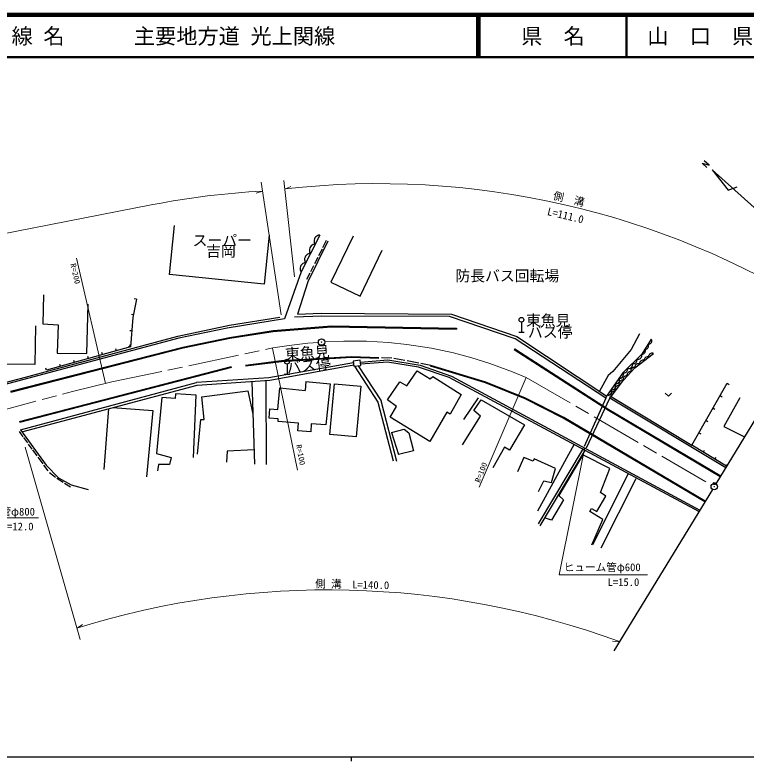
# Model space of a CAD drawing. Units: millimetres, scale not verified. Extents: x 40000 to 680000, y 20000 to 380000.
# Drawn here: x 188660 to 361182, y 204000 to 380000 of the extents above; entities that cross this region are included whole.
import ezdxf
from ezdxf.enums import TextEntityAlignment as Align

# ---------------------------------------------------------------- set-up
doc = ezdxf.new("R2010")
doc.units = ezdxf.units.MM
doc.header["$LTSCALE"] = 1000
doc.header["$PDMODE"] = 32
doc.header["$PDSIZE"] = 500
doc.linetypes.add('CHAIN', pattern=[18.5, 12, -1.5, 3.5, -1.5])
for name, color, linetype, lineweight in [('M-BGD', 7, 'Continuous', 25), ('M-BMK', 2, 'CHAIN', 13), ('M-BMK-OTRS', 5, 'Continuous', 25), ('M-BMK-SRVR', 3, 'Continuous', 25), ('M-STR-HTXT', 7, 'Continuous', 13), ('M-STR-STRC', 7, 'Continuous', 25), ('M-TTL', 2, 'Continuous', 140), ('M-TTL-BAND', 7, 'Continuous', 25), ('M-TTL-LINE', 7, 'Continuous', 50)]:
    doc.layers.add(name, color=color, linetype=linetype, lineweight=lineweight)
doc.layers.add('M-OTRS', color=6, linetype='Continuous')
doc.layers.add('M-TTL-TXT', color=7, linetype='Continuous')
doc.styles.add('ＭＳ ゴシック', font='')
doc.styles.get('ＭＳ ゴシック').set_extended_font_data('MS Gothic')

msp = doc.modelspace()

# ---------------------------------------------------------------- linework, layer by layer
at = {"layer": 'M-BGD'}
for p, q in [((225174, 318751), (226344, 330323)), ((248668, 328066), (247498, 316494)), ((260593, 328051), (256195, 319389)), ((259466, 327422), (259335, 327165)), ((259639, 327657), (259466, 327422)), ((259898, 327849), (259639, 327657)), ((260113, 327955), (259898, 327849)), ((260307, 328018), (260113, 327955)), ((260586, 328038), (260307, 328018)), ((268456, 327846), (263216, 316931)), ((262525, 326652), (257794, 317057)), ((258811, 325709), (258553, 325517)), ((259027, 325815), (258811, 325709)), ((259220, 325878), (259027, 325815)), ((259499, 325898), (259220, 325878)), ((259248, 326887), (259246, 326565)), ((259246, 326565), (259287, 326329)), ((259335, 327165), (259248, 326887)), ((259287, 326329), (259351, 326135)), ((259351, 326135), (259499, 325898)), ((262140, 326763), (261265, 325043)), ((258161, 324747), (258159, 324425)), ((258159, 324425), (258201, 324189)), ((258249, 325025), (258161, 324747)), ((258201, 324189), (258264, 323995)), ((258379, 325282), (258249, 325025)), ((258264, 323995), (258413, 323758)), ((258553, 325517), (258379, 325282)), ((261123, 324763), (260296, 323139)), ((270094, 313630), (275333, 324545)), ((257019, 322559), (257017, 322224)), ((257017, 322224), (257060, 321977)), ((257110, 322849), (257019, 322559)), ((257246, 323117), (257110, 322849)), ((257427, 323361), (257246, 323117)), ((257696, 323561), (257427, 323361)), ((257920, 323671), (257696, 323561)), ((258122, 323737), (257920, 323671)), ((258413, 323758), (258122, 323737)), ((260100, 322755), (259355, 321290)), ((255943, 320378), (255941, 320056)), ((256031, 320656), (255943, 320378)), ((256161, 320913), (256031, 320656)), ((256334, 321148), (256161, 320913)), ((256593, 321340), (256334, 321148)), ((256808, 321446), (256593, 321340)), ((257002, 321509), (256808, 321446)), ((257281, 321529), (257002, 321509)), ((257060, 321977), (257126, 321776)), ((257126, 321776), (257281, 321529)), ((259097, 320783), (258386, 319386)), ((247498, 316494), (225174, 318751)), ((256195, 319389), (252237, 308336)), ((255941, 320056), (255983, 319819)), ((255983, 319819), (256046, 319626)), ((256046, 319626), (256195, 319389)), ((258235, 319089), (257462, 317569)), ((257794, 317057), (255329, 309394)), ((263216, 316931), (270094, 313630)), ((195384, 313937), (195245, 307111)), ((205646, 300146), (205925, 311801)), ((217327, 312955), (216514, 308602)), ((217327, 312955), (216835, 313047)), ((216514, 308602), (215934, 301695)), ((216632, 309233), (216140, 309324)), ((252237, 308336), (238730, 306140)), ((239279, 306798), (251194, 308720)), ((261061, 308943), (254664, 308743)), ((255329, 309394), (260926, 309660)), ((260926, 309660), (291659, 309422)), ((291207, 308876), (261061, 308943)), ((306666, 303612), (291207, 308876)), ((291659, 309422), (307118, 304158)), ((193481, 306647), (193341, 297546)), ((195245, 307111), (198867, 306879)), ((198867, 306879), (198635, 300239)), ((227137, 304218), (239279, 306798)), ((308185, 307530), (308185, 305150)), ((216251, 305468), (215753, 305510)), ((238730, 306140), (227364, 303724)), ((307555, 305150), (308815, 305150)), ((336016, 304813), (334070, 301077)), ((227364, 303724), (182640, 291838)), ((197565, 296254), (227137, 304218)), ((328101, 289589), (306666, 303612)), ((307118, 304158), (328317, 290067)), ((338822, 303509), (336550, 299944)), ((338754, 302622), (338845, 302763)), ((338894, 303363), (338822, 303509)), ((338845, 302763), (338911, 302920)), ((338920, 303247), (338894, 303363)), ((338911, 302920), (338931, 303107)), ((338931, 303107), (338920, 303247)), ((215934, 301695), (196083, 296181)), ((212625, 300776), (212492, 301257)), ((215934, 301695), (215436, 301737)), ((215934, 301695), (215800, 302176)), ((334070, 301077), (329712, 295862)), ((337317, 301147), (337480, 301143)), ((337390, 301001), (337317, 301147)), ((337416, 300885), (337390, 301001)), ((337480, 301143), (337596, 301168)), ((337596, 301168), (337727, 301218)), ((337727, 301218), (337888, 301314)), ((337888, 301314), (338002, 301441)), ((338002, 301441), (338093, 301583)), ((338069, 302328), (338232, 302324)), ((338142, 302182), (338069, 302328)), ((338093, 301583), (338159, 301739)), ((338168, 302066), (338142, 302182)), ((338159, 301739), (338179, 301926)), ((338179, 301926), (338168, 302066)), ((338232, 302324), (338348, 302349)), ((338348, 302349), (338479, 302399)), ((338479, 302399), (338641, 302495)), ((338641, 302495), (338754, 302622)), ((198635, 300239), (205646, 300146)), ((206009, 298938), (205875, 299419)), ((209317, 299857), (209183, 300338)), ((336550, 299944), (332123, 295603)), ((334946, 296776), (339322, 300140)), ((336384, 299108), (336498, 299265)), ((336498, 299265), (336568, 299468)), ((336594, 299762), (336550, 299944)), ((336565, 299966), (336728, 299962)), ((336568, 299468), (336593, 299627)), ((336593, 299627), (336594, 299762)), ((336728, 299962), (336844, 299988)), ((336844, 299988), (336975, 300037)), ((336975, 300037), (337136, 300134)), ((337136, 300134), (337250, 300260)), ((337250, 300260), (337340, 300402)), ((337340, 300402), (337407, 300559)), ((337505, 299235), (337382, 299140)), ((337407, 300559), (337426, 300746)), ((337426, 300746), (337416, 300885)), ((337645, 299310), (337505, 299235)), ((337816, 299343), (337645, 299310)), ((337946, 299345), (337816, 299343)), ((338055, 299330), (337946, 299345)), ((338196, 299275), (338055, 299330)), ((338193, 299555), (338178, 299437)), ((338178, 299437), (338196, 299275)), ((338231, 299690), (338193, 299555)), ((338313, 299859), (338231, 299690)), ((338429, 299983), (338313, 299859)), ((338562, 300086), (338429, 299983)), ((338712, 300166), (338562, 300086)), ((338897, 300202), (338712, 300166)), ((339037, 300203), (338897, 300202)), ((339154, 300188), (339037, 300203)), ((339306, 300128), (339154, 300188)), ((193341, 297546), (183451, 297638)), ((199392, 297100), (199258, 297581)), ((202700, 298019), (202566, 298500)), ((268538, 297942), (248568, 294401)), ((248778, 293849), (268591, 297500)), ((252860, 297654), (252860, 295274)), ((270151, 298526), (268492, 298326)), ((268492, 298326), (268636, 297131)), ((270295, 297331), (270151, 298526)), ((270203, 298100), (276674, 298640)), ((276586, 298126), (270256, 297660)), ((283926, 296931), (276586, 298126)), ((276674, 298640), (284256, 297353)), ((334337, 297773), (334506, 297729)), ((334380, 297592), (334337, 297773)), ((334355, 297298), (334379, 297456)), ((334379, 297456), (334380, 297592)), ((334506, 297729), (334633, 297728)), ((334633, 297728), (334782, 297748)), ((334782, 297748), (334974, 297810)), ((334974, 297810), (335123, 297914)), ((335178, 297484), (335062, 297360)), ((335123, 297914), (335252, 298040)), ((335312, 297587), (335178, 297484)), ((335252, 298040), (335359, 298188)), ((335462, 297667), (335312, 297587)), ((335359, 298188), (335425, 298378)), ((335408, 298824), (335589, 298777)), ((335449, 298654), (335408, 298824)), ((335425, 298378), (335447, 298526)), ((335447, 298526), (335449, 298654)), ((335646, 297703), (335462, 297667)), ((335589, 298777), (335724, 298775)), ((335786, 297704), (335646, 297703)), ((335724, 298775), (335883, 298796)), ((335904, 297689), (335786, 297704)), ((335883, 298796), (336087, 298862)), ((336056, 297629), (335904, 297689)), ((336053, 297909), (336037, 297791)), ((336037, 297791), (336056, 297629)), ((336090, 298044), (336053, 297909)), ((336087, 298862), (336247, 298974)), ((336172, 298213), (336090, 298044)), ((336288, 298338), (336172, 298213)), ((336247, 298974), (336384, 299108)), ((336421, 298440), (336288, 298338)), ((336572, 298520), (336421, 298440)), ((336756, 298556), (336572, 298520)), ((336896, 298558), (336756, 298556)), ((337014, 298542), (336896, 298558)), ((337166, 298483), (337014, 298542)), ((337163, 298743), (337148, 298633)), ((337148, 298633), (337166, 298483)), ((337198, 298868), (337163, 298743)), ((337274, 299025), (337198, 298868)), ((337382, 299140), (337274, 299025)), ((191187, 294558), (197565, 296254)), ((196083, 296181), (195950, 296662)), ((268636, 297131), (270295, 297331)), ((268811, 297152), (274320, 288635)), ((269633, 297251), (275041, 288995)), ((281132, 292535), (283551, 296075)), ((283551, 296075), (286678, 294187)), ((291126, 294504), (283926, 296931)), ((284256, 297353), (291672, 294810)), ((329712, 295862), (328622, 294928)), ((332239, 293867), (334946, 296776)), ((332760, 295639), (332910, 295744)), ((332910, 295744), (333038, 295870)), ((333038, 295870), (333146, 296017)), ((333146, 296017), (333211, 296208)), ((333194, 296653), (333375, 296606)), ((333235, 296483), (333194, 296653)), ((333211, 296208), (333234, 296356)), ((333234, 296356), (333235, 296483)), ((333460, 295714), (333335, 295617)), ((333375, 296606), (333511, 296605)), ((333624, 295775), (333460, 295714)), ((333511, 296605), (333669, 296626)), ((333752, 295798), (333624, 295775)), ((333669, 296626), (333874, 296692)), ((333862, 295802), (333752, 295798)), ((334010, 295770), (333862, 295802)), ((333874, 296692), (334033, 296803)), ((333975, 296185), (333961, 296046)), ((333961, 296046), (333965, 295927)), ((333965, 295927), (334010, 295770)), ((334028, 296365), (333975, 296185)), ((334122, 296507), (334028, 296365)), ((334033, 296803), (334170, 296938)), ((334237, 296630), (334122, 296507)), ((334170, 296938), (334285, 297095)), ((334372, 296734), (334237, 296630)), ((334285, 297095), (334355, 297298)), ((334548, 296800), (334372, 296734)), ((334685, 296825), (334548, 296800)), ((334804, 296829), (334685, 296825)), ((334964, 296795), (334804, 296829)), ((334943, 297056), (334927, 296938)), ((334927, 296938), (334946, 296776)), ((334980, 297191), (334943, 297056)), ((335062, 297360), (334980, 297191)), ((177825, 291035), (191187, 294558)), ((248568, 294401), (231525, 293261)), ((252230, 295274), (253490, 295274)), ((286678, 294187), (287268, 294718)), ((287268, 294718), (293936, 290470)), ((350040, 262860), (291126, 294504)), ((291672, 294810), (350308, 263217)), ((328622, 294928), (326589, 291216)), ((332123, 295603), (328415, 290284)), ((331208, 294290), (331394, 294278)), ((331284, 294120), (331208, 294290)), ((331308, 293987), (331284, 294120)), ((331314, 293827), (331308, 293987)), ((331394, 294278), (331528, 294301)), ((331528, 294301), (331680, 294352)), ((331680, 294352), (331868, 294454)), ((331868, 294454), (332004, 294593)), ((332004, 294593), (332114, 294751)), ((332114, 294751), (332198, 294927)), ((332123, 295603), (332293, 295559)), ((332200, 295433), (332123, 295603)), ((332207, 294252), (332193, 294123)), ((332193, 294123), (332197, 294012)), ((332197, 294012), (332239, 293867)), ((332198, 294927), (332229, 295139)), ((332223, 295299), (332200, 295433)), ((332256, 294419), (332207, 294252)), ((332229, 295139), (332223, 295299)), ((332343, 294551), (332256, 294419)), ((332293, 295559), (332420, 295558)), ((332450, 294665), (332343, 294551)), ((332420, 295558), (332569, 295578)), ((332575, 294762), (332450, 294665)), ((332569, 295578), (332760, 295639)), ((332738, 294823), (332575, 294762)), ((332866, 294846), (332738, 294823)), ((332976, 294850), (332866, 294846)), ((333125, 294819), (332976, 294850)), ((333092, 295204), (333079, 295074)), ((333079, 295074), (333083, 294964)), ((333083, 294964), (333125, 294819)), ((333142, 295371), (333092, 295204)), ((333229, 295503), (333142, 295371)), ((333335, 295617), (333229, 295503)), ((189962, 282101), (231525, 293261)), ((190289, 281651), (231656, 292703)), ((231656, 292703), (248778, 293849)), ((244574, 293568), (245226, 274024)), ((247988, 273988), (247952, 293794)), ((257279, 293537), (257140, 291418)), ((257279, 293537), (263046, 292981)), ((263046, 292981), (262004, 283289)), ((262942, 281065), (264053, 292981)), ((264053, 292981), (270275, 292400)), ((270275, 292400), (269163, 280485)), ((276589, 289231), (279480, 293420)), ((279480, 293420), (281132, 292535)), ((329360, 289970), (332239, 293867)), ((330283, 292073), (330372, 292260)), ((330293, 292978), (330479, 292965)), ((330374, 292797), (330293, 292978)), ((330457, 292263), (330343, 292108)), ((330372, 292260), (330405, 292485)), ((330399, 292655), (330374, 292797)), ((330405, 292485), (330399, 292655)), ((330597, 292398), (330457, 292263)), ((330479, 292965), (330613, 292989)), ((330788, 292495), (330597, 292398)), ((330613, 292989), (330765, 293039)), ((330765, 293039), (330953, 293142)), ((330941, 292541), (330788, 292495)), ((331076, 292562), (330941, 292541)), ((330953, 293142), (331089, 293281)), ((331261, 292544), (331076, 292562)), ((331089, 293281), (331199, 293438)), ((331205, 293222), (331169, 293010)), ((331169, 293010), (331170, 292850)), ((331170, 292850), (331190, 292716)), ((331190, 292716), (331261, 292544)), ((331199, 293438), (331283, 293614)), ((331294, 293395), (331205, 293222)), ((331283, 293614), (331314, 293827)), ((331408, 293550), (331294, 293395)), ((331548, 293685), (331408, 293550)), ((331739, 293782), (331548, 293685)), ((331892, 293828), (331739, 293782)), ((332027, 293848), (331892, 293828)), ((332212, 293830), (332027, 293848)), ((348395, 278543), (356737, 293106)), ((356737, 293106), (357170, 292858)), ((226520, 290625), (226436, 289527)), ((231418, 290287), (226520, 290625)), ((232779, 289950), (243648, 291349)), ((243648, 291349), (244833, 285790)), ((250714, 286936), (251200, 292008)), ((251200, 292008), (257140, 291418)), ((293936, 290470), (291399, 285867)), ((328877, 290332), (329066, 290435)), ((329066, 290435), (329202, 290574)), ((329202, 290574), (329312, 290732)), ((329304, 290648), (329267, 290437)), ((329267, 290437), (329268, 290277)), ((329392, 290821), (329304, 290648)), ((329312, 290732), (329395, 290907)), ((329321, 291584), (329518, 291570)), ((329397, 291413), (329321, 291584)), ((329506, 290976), (329392, 290821)), ((329395, 290907), (329426, 291120)), ((329421, 291280), (329397, 291413)), ((329426, 291120), (329421, 291280)), ((329646, 291111), (329506, 290976)), ((329518, 291570), (329660, 291595)), ((329837, 291209), (329646, 291111)), ((329660, 291595), (329822, 291649)), ((329822, 291649), (330022, 291757)), ((329991, 291255), (329837, 291209)), ((330125, 291275), (329991, 291255)), ((330022, 291757), (330167, 291905)), ((330311, 291257), (330125, 291275)), ((330167, 291905), (330283, 292073)), ((330255, 291935), (330218, 291723)), ((330218, 291723), (330219, 291563)), ((330219, 291563), (330239, 291429)), ((330239, 291429), (330311, 291257)), ((330343, 292108), (330255, 291935)), ((342121, 290759), (342871, 290039)), ((342871, 290039), (343621, 290759)), ((223311, 289738), (222044, 276522)), ((226436, 289527), (223311, 289738)), ((230827, 275593), (231418, 290287)), ((233317, 284534), (232779, 289950)), ((278797, 274690), (275041, 288995)), ((278713, 287638), (276589, 289231)), ((297948, 289703), (294467, 284569)), ((296945, 286693), (298656, 289231)), ((298656, 289231), (308863, 283330)), ((328101, 289589), (323002, 278224)), ((323541, 277884), (329005, 289615)), ((328101, 289589), (328317, 290067)), ((328317, 290067), (328415, 290284)), ((328405, 290271), (328592, 290258)), ((328592, 290258), (328725, 290282)), ((328725, 290282), (328877, 290332)), ((329005, 289615), (329218, 290055)), ((356433, 273199), (329005, 289615)), ((329218, 290055), (348395, 278543)), ((329268, 290277), (329288, 290142)), ((329288, 290142), (329360, 289970)), ((355068, 290194), (355502, 289945)), ((359684, 289685), (355947, 282948)), ((209714, 272806), (210859, 287146)), ((211739, 287382), (221200, 286656)), ((248664, 284887), (248803, 287075)), ((248803, 287075), (250714, 286936)), ((274320, 288635), (277948, 274833)), ((277238, 285100), (278713, 287638)), ((353400, 287281), (353834, 287032)), ((221200, 286656), (219680, 271075)), ((290573, 286280), (286560, 279377)), ((291399, 285867), (290573, 286280)), ((294231, 278610), (298479, 285336)), ((298479, 285336), (296945, 286693)), ((231703, 276391), (232528, 284534)), ((232528, 284534), (233317, 284534)), ((250783, 284713), (248664, 284887)), ((250748, 284122), (250783, 284713)), ((255542, 283706), (250748, 284122)), ((255403, 281934), (255542, 283706)), ((258599, 283532), (258460, 281656)), ((262004, 283289), (258599, 283532)), ((286560, 279377), (277238, 285100)), ((351732, 284368), (352166, 284120)), ((189645, 281746), (190542, 280515)), ((189962, 282101), (195998, 273780)), ((258460, 281656), (255403, 281934)), ((277522, 281501), (280483, 282253)), ((280483, 282253), (281622, 281433)), ((308863, 283330), (305382, 277371)), ((355947, 282948), (360788, 280475)), ((190693, 280306), (191605, 279054)), ((269163, 280485), (262942, 281065)), ((277522, 281501), (279207, 276330)), ((281622, 281433), (282692, 277150)), ((350063, 281456), (350497, 281207)), ((191798, 278789), (192681, 277575)), ((320640, 278741), (311953, 262916)), ((348395, 278543), (348656, 278969)), ((356574, 273530), (348395, 278543)), ((348395, 278543), (348829, 278294)), ((192819, 277385), (193855, 275962)), ((222044, 276522), (225507, 275593)), ((238770, 277109), (238554, 274490)), ((245114, 277394), (238770, 277109)), ((282692, 277150), (279207, 276330)), ((304202, 278020), (301429, 273182)), ((305382, 277371), (304202, 278020)), ((322743, 277692), (312117, 259947)), ((323189, 277414), (312542, 259451)), ((351121, 276872), (351383, 277298)), ((194076, 275659), (195218, 274090)), ((225507, 275593), (225127, 273988)), ((308717, 275602), (307264, 272202)), ((310913, 274717), (308717, 275602)), ((311161, 275283), (310913, 274717)), ((316190, 272981), (311161, 275283)), ((322660, 276223), (316997, 266623)), ((329024, 273041), (322660, 276223)), ((353847, 275201), (354109, 275627)), ((195442, 273782), (196401, 272465)), ((195998, 273780), (198978, 270836)), ((222509, 273988), (222340, 272468)), ((225127, 273988), (222509, 273988)), ((315234, 269687), (316190, 272981)), ((326813, 267378), (329024, 273041)), ((356574, 273530), (356835, 273956)), ((196851, 272068), (198250, 270945)), ((333339, 271747), (324925, 254973)), ((198558, 270722), (200052, 269778)), ((198978, 270836), (201959, 269144)), ((200384, 269569), (201796, 268677)), ((312223, 267562), (313427, 270077)), ((313427, 270077), (315234, 269687)), ((326975, 254326), (335227, 270614)), ((201959, 269144), (205933, 268077)), ((316997, 266623), (318130, 265652)), ((326004, 262902), (328054, 266515)), ((328054, 266515), (326813, 267378)), ((318130, 265652), (315271, 260798)), ((324278, 262848), (324710, 263603)), ((327352, 260960), (324278, 262848)), ((324710, 263603), (326004, 262902)), ((315271, 260798), (313653, 261338)), ((324818, 254973), (327352, 260960))]:
    msp.add_line(p, q, dxfattribs=at)
for centre in [(308185, 308090), (252860, 298214)]:
    msp.add_circle(centre, 560, dxfattribs=at)
at = {"layer": 'M-BMK'}
for p, q in [((257781, 302578), (260270, 302765)), ((261767, 302855), (266265, 303058)), ((266265, 303058), (271580, 303024)), ((271580, 303024), (276782, 302724)), ((276782, 302724), (281171, 302264)), ((211559, 293451), (249537, 301440)), ((249537, 301440), (253357, 302061)), ((253357, 302061), (257781, 302578)), ((281171, 302264), (286978, 301358)), ((286978, 301358), (292128, 300266)), ((292128, 300266), (296470, 299127)), ((296470, 299127), (300719, 297813)), ((300719, 297813), (306105, 295849)), ((306105, 295849), (309325, 294508)), ((309325, 294508), (353013, 269108)), ((202254, 291167), (211559, 293451)), ((164148, 281008), (202254, 291167))]:
    msp.add_line(p, q, dxfattribs=at)
at = {"layer": 'M-BMK-OTRS'}
for p, q in [((379727, 311685), (354051, 269372)), ((353271, 268091), (329975, 230011))]:
    msp.add_line(p, q, dxfattribs=at)
at = {"layer": 'M-BMK-SRVR'}
for p, q in [((351941, 343972), (350795, 345004)), ((350795, 345004), (352481, 344564)), ((352481, 344564), (351324, 345594)), ((353200, 343425), (356990, 338667)), ((353200, 343425), (371779, 326697)), ((356990, 338667), (359072, 339484))]:
    msp.add_line(p, q, dxfattribs=at)
for centre, radius in [((261018, 302821), 750), ((261018, 302821), 30), ((353662, 268731), 750), ((353662, 268731), 30)]:
    msp.add_circle(centre, radius, dxfattribs=at)
at = {"layer": 'M-OTRS'}
msp.add_point((353673, 269454), dxfattribs=at)
at = {"layer": 'M-STR-HTXT'}
for p, q in [((251473, 309281), (246799, 340578)), ((252130, 340911), (254662, 318256)), ((247067, 338435), (245597, 337922)), ((252340, 338938), (253785, 339522)), ((169968, 325278), (221170, 335250)), ((210041, 293078), (203205, 322632)), ((249472, 301427), (255332, 272595)), ((309325, 294508), (298241, 268605)), ((191062, 278080), (204061, 232664)), ((323040, 277689), (317049, 247910)), ((173344, 261403), (194230, 261403)), ((317049, 247910), (337935, 247910)), ((203318, 235379), (204628, 236223)), ((331251, 232140), (329698, 232259))]:
    msp.add_line(p, q, dxfattribs=at)
for centre, radius, start, end in [((274465, 144474), 195739, 57.80011, 96.48761), ((257671, 146682), 192068, 93.15021, 100.95523), ((262568, 44567), 199815, 69.8786, 107.2598)]:
    msp.add_arc(centre, radius, start, end, dxfattribs=at)
at = {"layer": 'M-STR-STRC'}
for p, q in [((249595, 305556), (263378, 306656)), ((249619, 305357), (263384, 306456)), ((263286, 306458), (263384, 306456)), ((263378, 306656), (292826, 306096)), ((263384, 306456), (292822, 305896)), ((239305, 303950), (249595, 305556)), ((239341, 303754), (249619, 305357)), ((292826, 306096), (292822, 305896)), ((228292, 301638), (239305, 303950)), ((228337, 301443), (239341, 303754)), ((187623, 291233), (228292, 301638)), ((187676, 291040), (228337, 301443)), ((231948, 302374), (231961, 302376)), ((306595, 301234), (306487, 301066)), ((306487, 301066), (328708, 286776)), ((306595, 301234), (328813, 286946)), ((268051, 299377), (251562, 298397)), ((274552, 299124), (268051, 299377)), ((251562, 298397), (243035, 297339)), ((251581, 298198), (243059, 297140)), ((268053, 299177), (251581, 298198)), ((274544, 298924), (268053, 299177)), ((277627, 299004), (275175, 299100)), ((280659, 298470), (278078, 298954)), ((283971, 297849), (281175, 298374)), ((286767, 297325), (284422, 297765)), ((239688, 297020), (205433, 288120)), ((239739, 296826), (205483, 287927)), ((299689, 293194), (286708, 297134)), ((299756, 293383), (286767, 297325)), ((309028, 289418), (299689, 293194)), ((309111, 289601), (299756, 293383)), ((318047, 284878), (309028, 289418)), ((318143, 285054), (309111, 289601)), ((205433, 288120), (189696, 284032)), ((205483, 287927), (189746, 283838)), ((328813, 286946), (355205, 271276)), ((328708, 286776), (355103, 271104)), ((351461, 265128), (318047, 284878)), ((351563, 265300), (318143, 285054))]:
    msp.add_line(p, q, dxfattribs=at)
at = {"layer": 'M-TTL'}
msp.add_line((680000, 380000), (40000, 380000), dxfattribs=at)
at = {"layer": 'M-TTL-BAND'}
for p, q in [((40000, 205000), (579000, 205000)), ((268000, 205000), (268000, 204000))]:
    msp.add_line(p, q, dxfattribs=at)
at = {"layer": 'M-TTL-LINE'}
for p, q in [((297750, 380000), (297750, 370000)), ((298250, 380000), (298250, 370000)), ((333000, 380000), (333000, 370000)), ((40000, 370000), (680000, 370000))]:
    msp.add_line(p, q, dxfattribs=at)

# ---------------------------------------------------------------- texts
at = {"layer": 'M-BGD', "style": 'ＭＳ ゴシック'}
for s, p in [('スーパー', (237599, 326819)), ('吉岡', (237265, 324291)), ('防長バス回転場', (304839, 318453)), ('東魚見', (314481, 307954)), ('バス停', (314973, 305180))]:
    msp.add_text(s, height=2566, dxfattribs=at).set_placement(p, align=Align.MIDDLE_CENTER)
for s, rotation, p in [('東魚見', 3.8, (257629, 300300)), ('バス停', 7, (257960, 297325))]:
    msp.add_text(s, height=2566, rotation=rotation, dxfattribs=at).set_placement(p, align=Align.MIDDLE_CENTER)
at = {"layer": 'M-STR-HTXT', "style": 'ＭＳ ゴシック'}
for s, height, rotation, p in [('側\u3000溝', 1833, 346.8, (319372, 336593)), ('L=111.0', 1833, 346.6, (318589, 332704)), ('R=200', 1320, 283, (202926, 318972)), ('R=100', 1320, 280.8, (256102, 276244)), ('R=100', 1320, 68.4, (298649, 272099)), ('側 溝\u3000L=140.0', 1833, 358.7, (268241, 245661))]:
    msp.add_text(s, height=height, rotation=rotation, dxfattribs=at).set_placement(p, align=Align.MIDDLE_CENTER)
for s, p in [('ヒューム管φ800', (184313, 262834)), ('L=12.0', (189313, 259334)), ('ヒューム管φ600', (327244, 249715)), ('L=15.0', (332244, 246215))]:
    msp.add_text(s, height=1833, dxfattribs=at).set_placement(p, align=Align.MIDDLE_CENTER)
at = {"layer": 'M-TTL-TXT', "style": 'ＭＳ ゴシック'}
for s, p in [('路 線 名', (180380, 375000)), ('主要地方道 光上関線', (216734, 375000))]:
    msp.add_text(s, height=3666, dxfattribs=at).set_placement(p, align=Align.MIDDLE_LEFT)
for s, p in [('県\u3000名', (315625, 375000)), ('山\u3000口\u3000県', (350375, 375000))]:
    msp.add_text(s, height=3666, dxfattribs=at).set_placement(p, align=Align.MIDDLE_CENTER)

doc.saveas('drawing.dxf')
